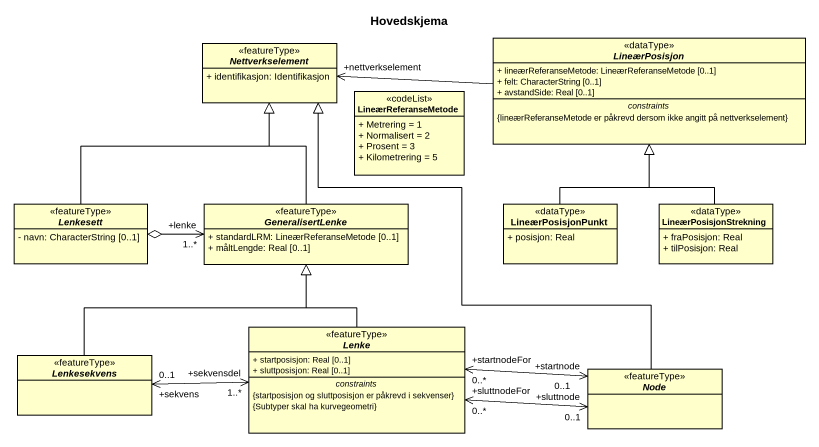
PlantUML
@startuml
title Hovedskjema
hide circle
hide empty members
skinparam classAttributeIconSize 0
abstract class Nettverkselement <<featureType>> {
  + identifikasjon: Identifikasjon
}
abstract class LineærPosisjon <<dataType>> {
  + lineærReferanseMetode: LineærReferanseMetode [0..1]
  + felt: CharacterString [0..1]
  + avstandSide: Real [0..1]
  -- constraints --
  {lineærReferanseMetode er påkrevd dersom ikke angitt på nettverkselement}
}
class LineærReferanseMetode <<codeList>> {
  + Metrering = 1
  + Normalisert = 2
  + Prosent = 3
  + Kilometrering = 5
}
abstract class Lenkesett <<featureType>> {
  - navn: CharacterString [0..1]
}
abstract class GeneralisertLenke <<featureType>> {
  + standardLRM: LineærReferanseMetode [0..1]
  + måltLengde: Real [0..1]
}
class LineærPosisjonPunkt <<dataType>> {
  + posisjon: Real
}
class LineærPosisjonStrekning <<dataType>> {
  + fraPosisjon: Real
  + tilPosisjon: Real
}
abstract class Lenkesekvens <<featureType>>
abstract class Lenke <<featureType>> {
  + startposisjon: Real [0..1]
  + sluttposisjon: Real [0..1]
  -- constraints --
  {startposisjon og sluttposisjon er påkrevd i sekvenser}
  {Subtyper skal ha kurvegeometri}
}
abstract class "Node" as Node_ <<featureType>>
LineærPosisjon -left-> "+nettverkselement" Nettverkselement
Lenkesett -up-|> Nettverkselement
Lenkesett o-right-> "+lenke\n1..*" GeneralisertLenke
GeneralisertLenke -up-|> Nettverkselement
LineærPosisjonPunkt -up-|> LineærPosisjon
LineærPosisjonStrekning -up-|> LineærPosisjon
Lenkesekvens -up-|> GeneralisertLenke
Lenke -up-|> GeneralisertLenke
Lenke "+sekvensdel\n1..*" <-left-> "+sekvens\n0..1" Lenkesekvens
Lenke "+sluttnodeFor\n0..*" <-right-> "+sluttnode\n0..1" Node_
Lenke "+startnodeFor\n0..*" <-right-> "+startnode\n0..1" Node_
Node_ -up-|> Nettverkselement
@enduml
